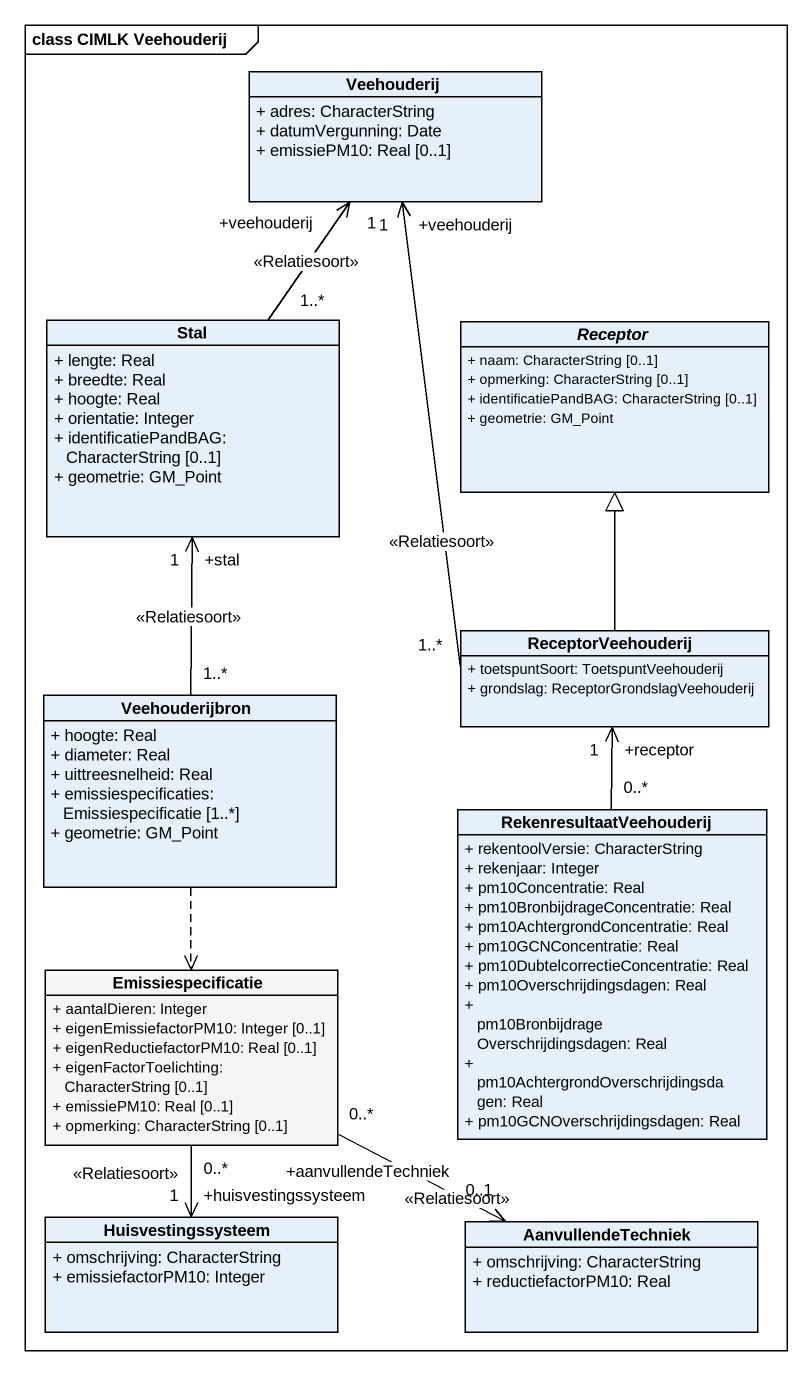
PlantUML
@startuml
mainframe class CIMLK Veehouderij
hide circle
hide empty members
skinparam classAttributeIconSize 0
class Veehouderij {
  + adres: CharacterString
  + datumVergunning: Date
  + emissiePM10: Real [0..1]
}
class Stal {
  + lengte: Real
  + breedte: Real
  + hoogte: Real
  + orientatie: Integer
  + identificatiePandBAG: CharacterString [0..1]
  + geometrie: GM_Point
}
abstract class Receptor {
  + naam: CharacterString [0..1]
  + opmerking: CharacterString [0..1]
  + identificatiePandBAG: CharacterString [0..1]
  + geometrie: GM_Point
}
class ReceptorVeehouderij {
  + toetspuntSoort: ToetspuntVeehouderij
  + grondslag: ReceptorGrondslagVeehouderij
}
class Veehouderijbron {
  + hoogte: Real
  + diameter: Real
  + uittreesnelheid: Real
  + emissiespecificaties: Emissiespecificatie [1..*]
  + geometrie: GM_Point
}
class RekenresultaatVeehouderij {
  + rekentoolVersie: CharacterString
  + rekenjaar: Integer
  + pm10Concentratie: Real
  + pm10BronbijdrageConcentratie: Real
  + pm10AchtergrondConcentratie: Real
  + pm10GCNConcentratie: Real
  + pm10DubtelcorrectieConcentratie: Real
  + pm10Overschrijdingsdagen: Real
  + pm10BronbijdrageOverschrijdingsdagen: Real
  + pm10AchtergrondOverschrijdingsdagen: Real
  + pm10GCNOverschrijdingsdagen: Real
}
class Emissiespecificatie #F5F5F5 {
  + aantalDieren: Integer
  + eigenEmissiefactorPM10: Integer [0..1]
  + eigenReductiefactorPM10: Real [0..1]
  + eigenFactorToelichting: CharacterString [0..1]
  + emissiePM10: Real [0..1]
  + opmerking: CharacterString [0..1]
}
class Huisvestingssysteem {
  + omschrijving: CharacterString
  + emissiefactorPM10: Integer
}
class AanvullendeTechniek {
  + omschrijving: CharacterString
  + reductiefactorPM10: Real
}
Stal "1..*" -up-> "+veehouderij\n1" Veehouderij : <<Relatiesoort>>
ReceptorVeehouderij "1..*" -up-> "+veehouderij\n1" Veehouderij : <<Relatiesoort>>
ReceptorVeehouderij -up-|> Receptor
Veehouderijbron "1..*" -up-> "+stal\n1" Stal : <<Relatiesoort>>
Veehouderijbron ..> Emissiespecificatie
RekenresultaatVeehouderij "0..*" -up-> "+receptor\n1" ReceptorVeehouderij
Emissiespecificatie "0..*" --> "+huisvestingssysteem\n1" Huisvestingssysteem : <<Relatiesoort>>
Emissiespecificatie "0..*" -right-> "+aanvullendeTechniek\n0..1" AanvullendeTechniek : <<Relatiesoort>>
@enduml
